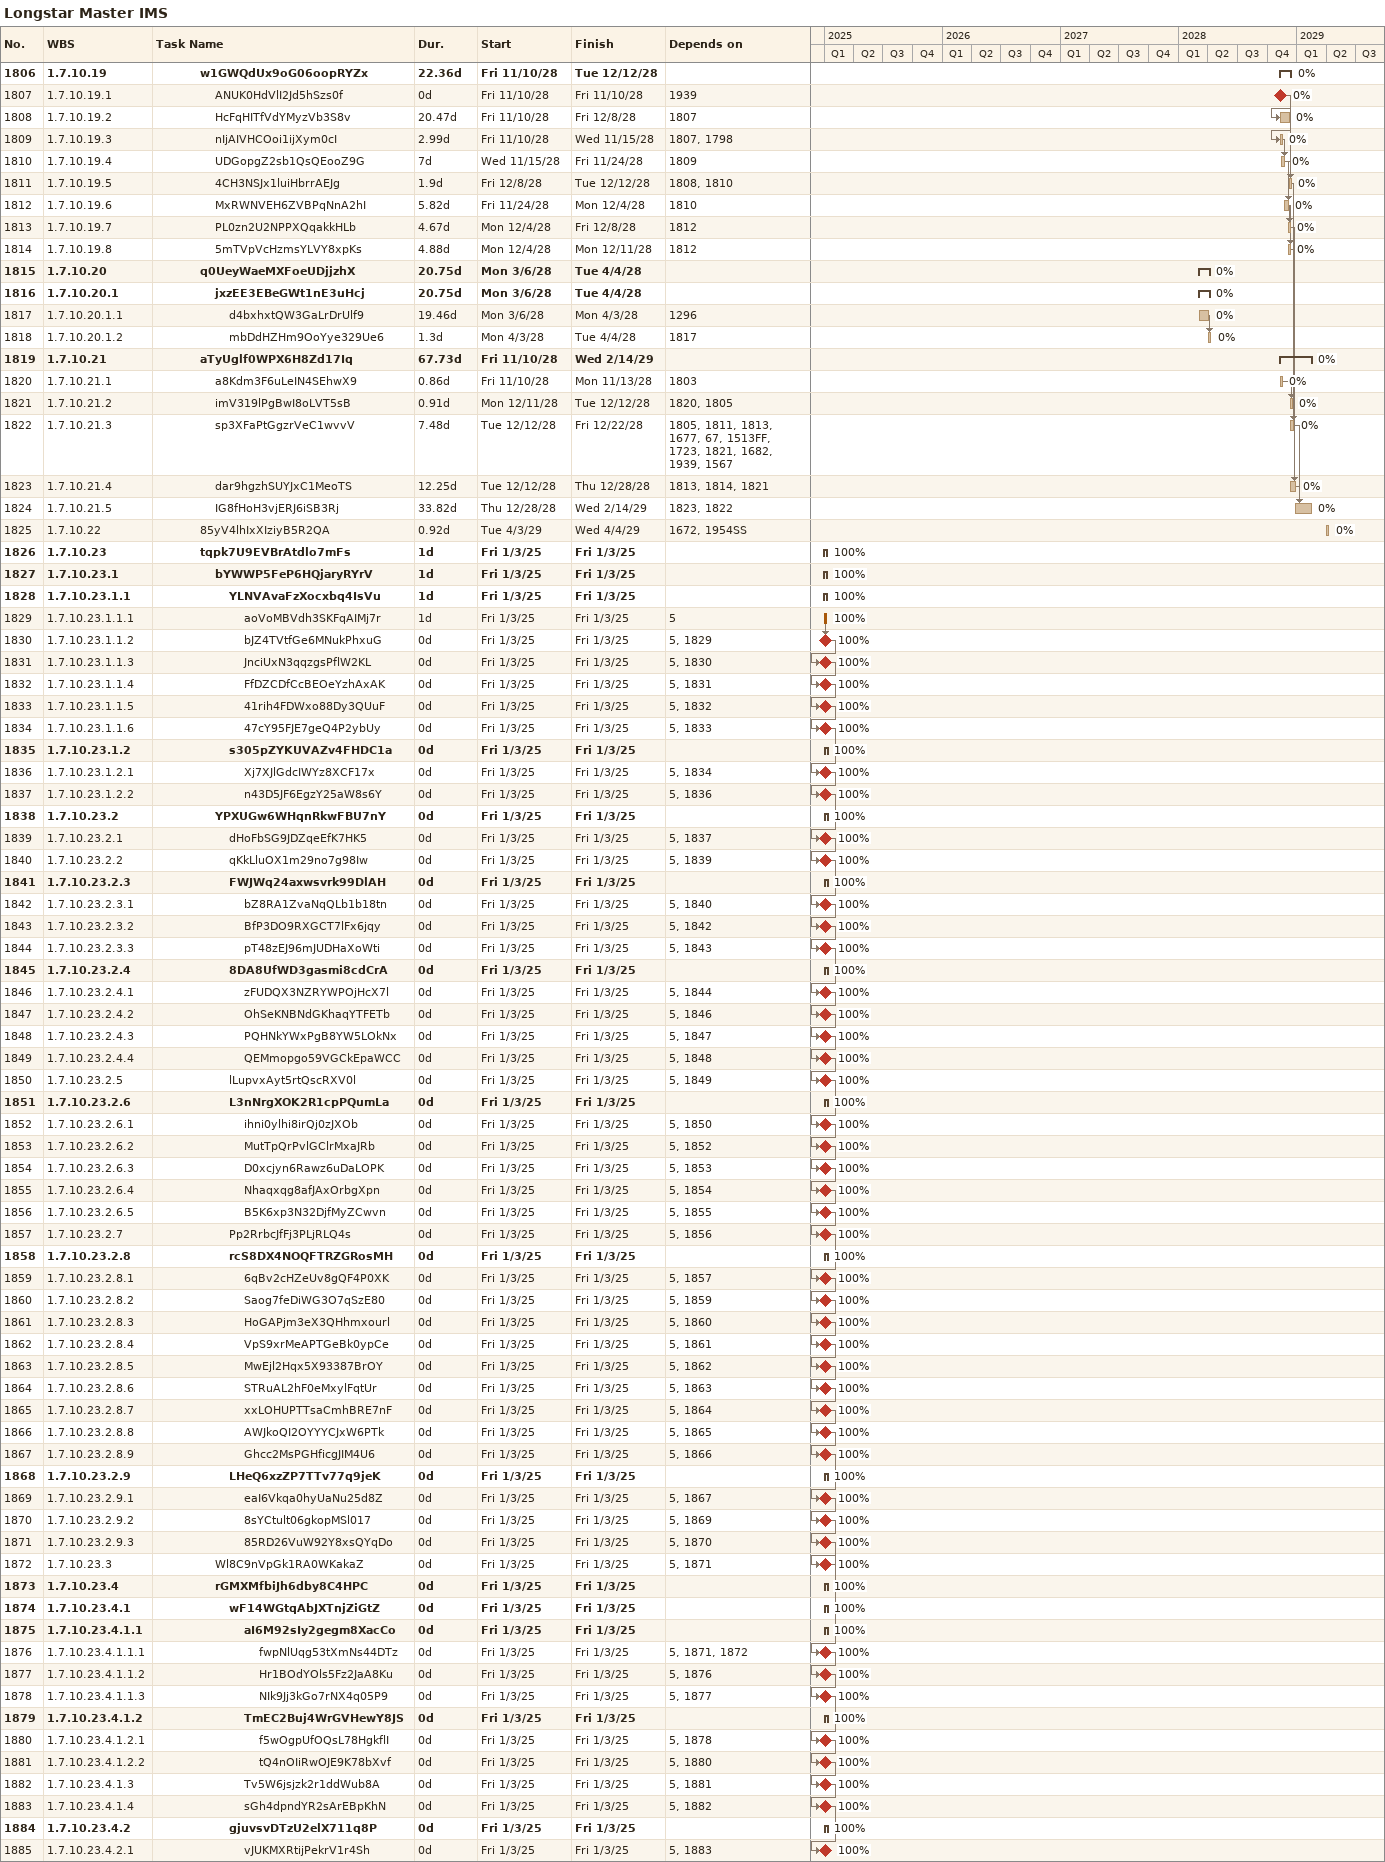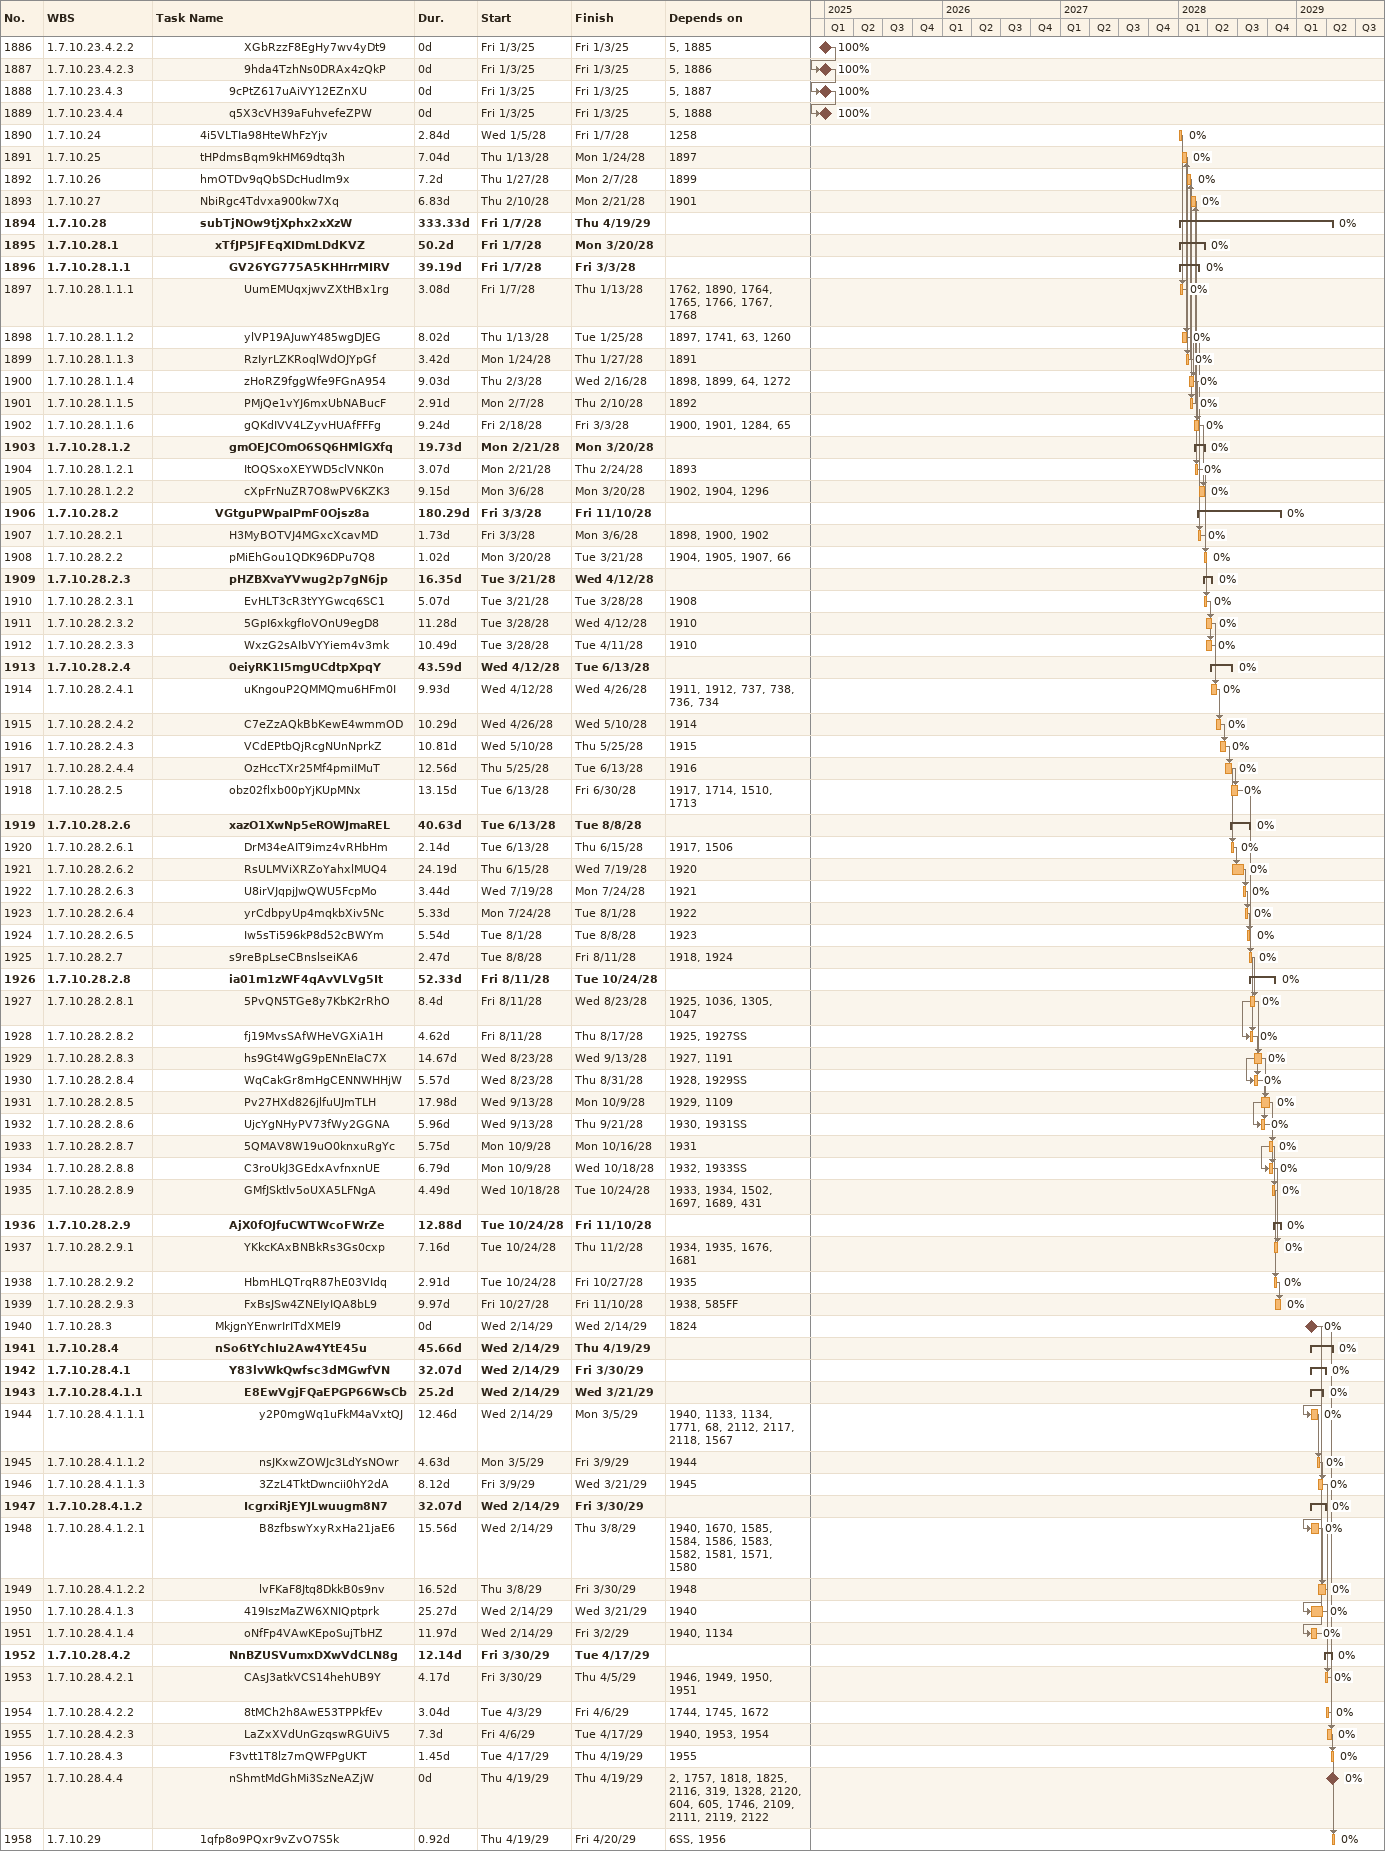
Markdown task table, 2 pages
Longstar Master IMS

| ID | WBS | Task | Duration | Start | Finish | Predecessors | % complete |
|---|---|---|---|---|---|---|---|
| 1806 | 1.7.10.19 | **w1GWQdUx9oG06oopRYZx** | 22.36d | 2028-11-10 | 2028-12-12 |  | 0 |
| 1807 | 1.7.10.19.1 | ANUK0HdVlI2Jd5hSzs0f | 0d | 2028-11-10 | 2028-11-10 | 1939 | 0 |
| 1808 | 1.7.10.19.2 | HcFqHITfVdYMyzVb3S8v | 20.47d | 2028-11-10 | 2028-12-08 | 1807 | 0 |
| 1809 | 1.7.10.19.3 | nIjAIVHCOoi1ijXym0cI | 2.99d | 2028-11-10 | 2028-11-15 | 1807, 1798 | 0 |
| 1810 | 1.7.10.19.4 | UDGopgZ2sb1QsQEooZ9G | 7d | 2028-11-15 | 2028-11-24 | 1809 | 0 |
| 1811 | 1.7.10.19.5 | 4CH3NSJx1luiHbrrAEJg | 1.9d | 2028-12-08 | 2028-12-12 | 1808, 1810 | 0 |
| 1812 | 1.7.10.19.6 | MxRWNVEH6ZVBPqNnA2hI | 5.82d | 2028-11-24 | 2028-12-04 | 1810 | 0 |
| 1813 | 1.7.10.19.7 | PL0zn2U2NPPXQqakkHLb | 4.67d | 2028-12-04 | 2028-12-08 | 1812 | 0 |
| 1814 | 1.7.10.19.8 | 5mTVpVcHzmsYLVY8xpKs | 4.88d | 2028-12-04 | 2028-12-11 | 1812 | 0 |
| 1815 | 1.7.10.20 | **q0UeyWaeMXFoeUDjjzhX** | 20.75d | 2028-03-06 | 2028-04-04 |  | 0 |
| 1816 | 1.7.10.20.1 | **jxzEE3EBeGWt1nE3uHcj** | 20.75d | 2028-03-06 | 2028-04-04 |  | 0 |
| 1817 | 1.7.10.20.1.1 | d4bxhxtQW3GaLrDrUlf9 | 19.46d | 2028-03-06 | 2028-04-03 | 1296 | 0 |
| 1818 | 1.7.10.20.1.2 | mbDdHZHm9OoYye329Ue6 | 1.3d | 2028-04-03 | 2028-04-04 | 1817 | 0 |
| 1819 | 1.7.10.21 | **aTyUglf0WPX6H8Zd17Iq** | 67.73d | 2028-11-10 | 2029-02-14 |  | 0 |
| 1820 | 1.7.10.21.1 | a8Kdm3F6uLeIN4SEhwX9 | 0.86d | 2028-11-10 | 2028-11-13 | 1803 | 0 |
| 1821 | 1.7.10.21.2 | imV319lPgBwI8oLVT5sB | 0.91d | 2028-12-11 | 2028-12-12 | 1820, 1805 | 0 |
| 1822 | 1.7.10.21.3 | sp3XFaPtGgzrVeC1wvvV | 7.48d | 2028-12-12 | 2028-12-22 | 1805, 1811, 1813, 1677, 67, 1513FF, 1723, 1821, 1682, 1939, 1567 | 0 |
| 1823 | 1.7.10.21.4 | dar9hgzhSUYJxC1MeoTS | 12.25d | 2028-12-12 | 2028-12-28 | 1813, 1814, 1821 | 0 |
| 1824 | 1.7.10.21.5 | IG8fHoH3vjERJ6iSB3Rj | 33.82d | 2028-12-28 | 2029-02-14 | 1823, 1822 | 0 |
| 1825 | 1.7.10.22 | 85yV4lhIxXIziyB5R2QA | 0.92d | 2029-04-03 | 2029-04-04 | 1672, 1954SS | 0 |
| 1826 | 1.7.10.23 | **tqpk7U9EVBrAtdlo7mFs** | 1d | 2025-01-03 | 2025-01-03 |  | 100 |
| 1827 | 1.7.10.23.1 | **bYWWP5FeP6HQjaryRYrV** | 1d | 2025-01-03 | 2025-01-03 |  | 100 |
| 1828 | 1.7.10.23.1.1 | **YLNVAvaFzXocxbq4IsVu** | 1d | 2025-01-03 | 2025-01-03 |  | 100 |
| 1829 | 1.7.10.23.1.1.1 | aoVoMBVdh3SKFqAIMj7r | 1d | 2025-01-03 | 2025-01-03 | 5 | 100 |
| 1830 | 1.7.10.23.1.1.2 | bJZ4TVtfGe6MNukPhxuG | 0d | 2025-01-03 | 2025-01-03 | 5, 1829 | 100 |
| 1831 | 1.7.10.23.1.1.3 | JnciUxN3qqzgsPflW2KL | 0d | 2025-01-03 | 2025-01-03 | 5, 1830 | 100 |
| 1832 | 1.7.10.23.1.1.4 | FfDZCDfCcBEOeYzhAxAK | 0d | 2025-01-03 | 2025-01-03 | 5, 1831 | 100 |
| 1833 | 1.7.10.23.1.1.5 | 41rih4FDWxo88Dy3QUuF | 0d | 2025-01-03 | 2025-01-03 | 5, 1832 | 100 |
| 1834 | 1.7.10.23.1.1.6 | 47cY95FJE7geQ4P2ybUy | 0d | 2025-01-03 | 2025-01-03 | 5, 1833 | 100 |
| 1835 | 1.7.10.23.1.2 | **s305pZYKUVAZv4FHDC1a** | 0d | 2025-01-03 | 2025-01-03 |  | 100 |
| 1836 | 1.7.10.23.1.2.1 | Xj7XJlGdcIWYz8XCF17x | 0d | 2025-01-03 | 2025-01-03 | 5, 1834 | 100 |
| 1837 | 1.7.10.23.1.2.2 | n43D5JF6EgzY25aW8s6Y | 0d | 2025-01-03 | 2025-01-03 | 5, 1836 | 100 |
| 1838 | 1.7.10.23.2 | **YPXUGw6WHqnRkwFBU7nY** | 0d | 2025-01-03 | 2025-01-03 |  | 100 |
| 1839 | 1.7.10.23.2.1 | dHoFbSG9JDZqeEfK7HK5 | 0d | 2025-01-03 | 2025-01-03 | 5, 1837 | 100 |
| 1840 | 1.7.10.23.2.2 | qKkLluOX1m29no7g98Iw | 0d | 2025-01-03 | 2025-01-03 | 5, 1839 | 100 |
| 1841 | 1.7.10.23.2.3 | **FWJWq24axwsvrk99DlAH** | 0d | 2025-01-03 | 2025-01-03 |  | 100 |
| 1842 | 1.7.10.23.2.3.1 | bZ8RA1ZvaNqQLb1b18tn | 0d | 2025-01-03 | 2025-01-03 | 5, 1840 | 100 |
| 1843 | 1.7.10.23.2.3.2 | BfP3DO9RXGCT7lFx6jqy | 0d | 2025-01-03 | 2025-01-03 | 5, 1842 | 100 |
| 1844 | 1.7.10.23.2.3.3 | pT48zEJ96mJUDHaXoWti | 0d | 2025-01-03 | 2025-01-03 | 5, 1843 | 100 |
| 1845 | 1.7.10.23.2.4 | **8DA8UfWD3gasmi8cdCrA** | 0d | 2025-01-03 | 2025-01-03 |  | 100 |
| 1846 | 1.7.10.23.2.4.1 | zFUDQX3NZRYWPOjHcX7l | 0d | 2025-01-03 | 2025-01-03 | 5, 1844 | 100 |
| 1847 | 1.7.10.23.2.4.2 | OhSeKNBNdGKhaqYTFETb | 0d | 2025-01-03 | 2025-01-03 | 5, 1846 | 100 |
| 1848 | 1.7.10.23.2.4.3 | PQHNkYWxPgB8YW5LOkNx | 0d | 2025-01-03 | 2025-01-03 | 5, 1847 | 100 |
| 1849 | 1.7.10.23.2.4.4 | QEMmopgo59VGCkEpaWCC | 0d | 2025-01-03 | 2025-01-03 | 5, 1848 | 100 |
| 1850 | 1.7.10.23.2.5 | lLupvxAyt5rtQscRXV0l | 0d | 2025-01-03 | 2025-01-03 | 5, 1849 | 100 |
| 1851 | 1.7.10.23.2.6 | **L3nNrgXOK2R1cpPQumLa** | 0d | 2025-01-03 | 2025-01-03 |  | 100 |
| 1852 | 1.7.10.23.2.6.1 | ihni0ylhi8irQj0zJXOb | 0d | 2025-01-03 | 2025-01-03 | 5, 1850 | 100 |
| 1853 | 1.7.10.23.2.6.2 | MutTpQrPvlGClrMxaJRb | 0d | 2025-01-03 | 2025-01-03 | 5, 1852 | 100 |
| 1854 | 1.7.10.23.2.6.3 | D0xcjyn6Rawz6uDaLOPK | 0d | 2025-01-03 | 2025-01-03 | 5, 1853 | 100 |
| 1855 | 1.7.10.23.2.6.4 | Nhaqxqg8afJAxOrbgXpn | 0d | 2025-01-03 | 2025-01-03 | 5, 1854 | 100 |
| 1856 | 1.7.10.23.2.6.5 | B5K6xp3N32DjfMyZCwvn | 0d | 2025-01-03 | 2025-01-03 | 5, 1855 | 100 |
| 1857 | 1.7.10.23.2.7 | Pp2RrbcJfFj3PLjRLQ4s | 0d | 2025-01-03 | 2025-01-03 | 5, 1856 | 100 |
| 1858 | 1.7.10.23.2.8 | **rcS8DX4NOQFTRZGRosMH** | 0d | 2025-01-03 | 2025-01-03 |  | 100 |
| 1859 | 1.7.10.23.2.8.1 | 6qBv2cHZeUv8gQF4P0XK | 0d | 2025-01-03 | 2025-01-03 | 5, 1857 | 100 |
| 1860 | 1.7.10.23.2.8.2 | Saog7feDiWG3O7qSzE80 | 0d | 2025-01-03 | 2025-01-03 | 5, 1859 | 100 |
| 1861 | 1.7.10.23.2.8.3 | HoGAPjm3eX3QHhmxourl | 0d | 2025-01-03 | 2025-01-03 | 5, 1860 | 100 |
| 1862 | 1.7.10.23.2.8.4 | VpS9xrMeAPTGeBk0ypCe | 0d | 2025-01-03 | 2025-01-03 | 5, 1861 | 100 |
| 1863 | 1.7.10.23.2.8.5 | MwEjl2Hqx5X93387BrOY | 0d | 2025-01-03 | 2025-01-03 | 5, 1862 | 100 |
| 1864 | 1.7.10.23.2.8.6 | STRuAL2hF0eMxylFqtUr | 0d | 2025-01-03 | 2025-01-03 | 5, 1863 | 100 |
| 1865 | 1.7.10.23.2.8.7 | xxLOHUPTTsaCmhBRE7nF | 0d | 2025-01-03 | 2025-01-03 | 5, 1864 | 100 |
| 1866 | 1.7.10.23.2.8.8 | AWJkoQI2OYYYCJxW6PTk | 0d | 2025-01-03 | 2025-01-03 | 5, 1865 | 100 |
| 1867 | 1.7.10.23.2.8.9 | Ghcc2MsPGHficgJIM4U6 | 0d | 2025-01-03 | 2025-01-03 | 5, 1866 | 100 |
| 1868 | 1.7.10.23.2.9 | **LHeQ6xzZP7TTv77q9jeK** | 0d | 2025-01-03 | 2025-01-03 |  | 100 |
| 1869 | 1.7.10.23.2.9.1 | eaI6Vkqa0hyUaNu25d8Z | 0d | 2025-01-03 | 2025-01-03 | 5, 1867 | 100 |
| 1870 | 1.7.10.23.2.9.2 | 8sYCtult06gkopMSl017 | 0d | 2025-01-03 | 2025-01-03 | 5, 1869 | 100 |
| 1871 | 1.7.10.23.2.9.3 | 85RD26VuW92Y8xsQYqDo | 0d | 2025-01-03 | 2025-01-03 | 5, 1870 | 100 |
| 1872 | 1.7.10.23.3 | Wl8C9nVpGk1RA0WKakaZ | 0d | 2025-01-03 | 2025-01-03 | 5, 1871 | 100 |
| 1873 | 1.7.10.23.4 | **rGMXMfbiJh6dby8C4HPC** | 0d | 2025-01-03 | 2025-01-03 |  | 100 |
| 1874 | 1.7.10.23.4.1 | **wF14WGtqAbJXTnjZiGtZ** | 0d | 2025-01-03 | 2025-01-03 |  | 100 |
| 1875 | 1.7.10.23.4.1.1 | **aI6M92sIy2gegm8XacCo** | 0d | 2025-01-03 | 2025-01-03 |  | 100 |
| 1876 | 1.7.10.23.4.1.1.1 | fwpNlUqg53tXmNs44DTz | 0d | 2025-01-03 | 2025-01-03 | 5, 1871, 1872 | 100 |
| 1877 | 1.7.10.23.4.1.1.2 | Hr1BOdYOls5Fz2JaA8Ku | 0d | 2025-01-03 | 2025-01-03 | 5, 1876 | 100 |
| 1878 | 1.7.10.23.4.1.1.3 | NIk9Jj3kGo7rNX4q05P9 | 0d | 2025-01-03 | 2025-01-03 | 5, 1877 | 100 |
| 1879 | 1.7.10.23.4.1.2 | **TmEC2Buj4WrGVHewY8JS** | 0d | 2025-01-03 | 2025-01-03 |  | 100 |
| 1880 | 1.7.10.23.4.1.2.1 | f5wOgpUfOQsL78HgkflI | 0d | 2025-01-03 | 2025-01-03 | 5, 1878 | 100 |
| 1881 | 1.7.10.23.4.1.2.2 | tQ4nOIiRwOJE9K78bXvf | 0d | 2025-01-03 | 2025-01-03 | 5, 1880 | 100 |
| 1882 | 1.7.10.23.4.1.3 | Tv5W6jsjzk2r1ddWub8A | 0d | 2025-01-03 | 2025-01-03 | 5, 1881 | 100 |
| 1883 | 1.7.10.23.4.1.4 | sGh4dpndYR2sArEBpKhN | 0d | 2025-01-03 | 2025-01-03 | 5, 1882 | 100 |
| 1884 | 1.7.10.23.4.2 | **gjuvsvDTzU2elX711q8P** | 0d | 2025-01-03 | 2025-01-03 |  | 100 |
| 1885 | 1.7.10.23.4.2.1 | vJUKMXRtijPekrV1r4Sh | 0d | 2025-01-03 | 2025-01-03 | 5, 1883 | 100 |
| 1886 | 1.7.10.23.4.2.2 | XGbRzzF8EgHy7wv4yDt9 | 0d | 2025-01-03 | 2025-01-03 | 5, 1885 | 100 |
| 1887 | 1.7.10.23.4.2.3 | 9hda4TzhNs0DRAx4zQkP | 0d | 2025-01-03 | 2025-01-03 | 5, 1886 | 100 |
| 1888 | 1.7.10.23.4.3 | 9cPtZ617uAiVY12EZnXU | 0d | 2025-01-03 | 2025-01-03 | 5, 1887 | 100 |
| 1889 | 1.7.10.23.4.4 | q5X3cVH39aFuhvefeZPW | 0d | 2025-01-03 | 2025-01-03 | 5, 1888 | 100 |
| 1890 | 1.7.10.24 | 4i5VLTIa98HteWhFzYjv | 2.84d | 2028-01-05 | 2028-01-07 | 1258 | 0 |
| 1891 | 1.7.10.25 | tHPdmsBqm9kHM69dtq3h | 7.04d | 2028-01-13 | 2028-01-24 | 1897 | 0 |
| 1892 | 1.7.10.26 | hmOTDv9qQbSDcHudIm9x | 7.2d | 2028-01-27 | 2028-02-07 | 1899 | 0 |
| 1893 | 1.7.10.27 | NbiRgc4Tdvxa900kw7Xq | 6.83d | 2028-02-10 | 2028-02-21 | 1901 | 0 |
| 1894 | 1.7.10.28 | **subTjNOw9tjXphx2xXzW** | 333.33d | 2028-01-07 | 2029-04-19 |  | 0 |
| 1895 | 1.7.10.28.1 | **xTfJP5JFEqXIDmLDdKVZ** | 50.2d | 2028-01-07 | 2028-03-20 |  | 0 |
| 1896 | 1.7.10.28.1.1 | **GV26YG775A5KHHrrMIRV** | 39.19d | 2028-01-07 | 2028-03-03 |  | 0 |
| 1897 | 1.7.10.28.1.1.1 | UumEMUqxjwvZXtHBx1rg | 3.08d | 2028-01-07 | 2028-01-13 | 1762, 1890, 1764, 1765, 1766, 1767, 1768 | 0 |
| 1898 | 1.7.10.28.1.1.2 | ylVP19AJuwY485wgDJEG | 8.02d | 2028-01-13 | 2028-01-25 | 1897, 1741, 63, 1260 | 0 |
| 1899 | 1.7.10.28.1.1.3 | RzIyrLZKRoqlWdOJYpGf | 3.42d | 2028-01-24 | 2028-01-27 | 1891 | 0 |
| 1900 | 1.7.10.28.1.1.4 | zHoRZ9fggWfe9FGnA954 | 9.03d | 2028-02-03 | 2028-02-16 | 1898, 1899, 64, 1272 | 0 |
| 1901 | 1.7.10.28.1.1.5 | PMjQe1vYJ6mxUbNABucF | 2.91d | 2028-02-07 | 2028-02-10 | 1892 | 0 |
| 1902 | 1.7.10.28.1.1.6 | gQKdIVV4LZyvHUAfFFFg | 9.24d | 2028-02-18 | 2028-03-03 | 1900, 1901, 1284, 65 | 0 |
| 1903 | 1.7.10.28.1.2 | **gmOEJCOmO6SQ6HMlGXfq** | 19.73d | 2028-02-21 | 2028-03-20 |  | 0 |
| 1904 | 1.7.10.28.1.2.1 | ItOQSxoXEYWD5clVNK0n | 3.07d | 2028-02-21 | 2028-02-24 | 1893 | 0 |
| 1905 | 1.7.10.28.1.2.2 | cXpFrNuZR7O8wPV6KZK3 | 9.15d | 2028-03-06 | 2028-03-20 | 1902, 1904, 1296 | 0 |
| 1906 | 1.7.10.28.2 | **VGtguPWpaIPmF0Ojsz8a** | 180.29d | 2028-03-03 | 2028-11-10 |  | 0 |
| 1907 | 1.7.10.28.2.1 | H3MyBOTVJ4MGxcXcavMD | 1.73d | 2028-03-03 | 2028-03-06 | 1898, 1900, 1902 | 0 |
| 1908 | 1.7.10.28.2.2 | pMiEhGou1QDK96DPu7Q8 | 1.02d | 2028-03-20 | 2028-03-21 | 1904, 1905, 1907, 66 | 0 |
| 1909 | 1.7.10.28.2.3 | **pHZBXvaYVwug2p7gN6jp** | 16.35d | 2028-03-21 | 2028-04-12 |  | 0 |
| 1910 | 1.7.10.28.2.3.1 | EvHLT3cR3tYYGwcq6SC1 | 5.07d | 2028-03-21 | 2028-03-28 | 1908 | 0 |
| 1911 | 1.7.10.28.2.3.2 | 5GpI6xkgfIoVOnU9egD8 | 11.28d | 2028-03-28 | 2028-04-12 | 1910 | 0 |
| 1912 | 1.7.10.28.2.3.3 | WxzG2sAIbVYYiem4v3mk | 10.49d | 2028-03-28 | 2028-04-11 | 1910 | 0 |
| 1913 | 1.7.10.28.2.4 | **0eiyRK1I5mgUCdtpXpqY** | 43.59d | 2028-04-12 | 2028-06-13 |  | 0 |
| 1914 | 1.7.10.28.2.4.1 | uKngouP2QMMQmu6HFm0I | 9.93d | 2028-04-12 | 2028-04-26 | 1911, 1912, 737, 738, 736, 734 | 0 |
| 1915 | 1.7.10.28.2.4.2 | C7eZzAQkBbKewE4wmmOD | 10.29d | 2028-04-26 | 2028-05-10 | 1914 | 0 |
| 1916 | 1.7.10.28.2.4.3 | VCdEPtbQjRcgNUnNprkZ | 10.81d | 2028-05-10 | 2028-05-25 | 1915 | 0 |
| 1917 | 1.7.10.28.2.4.4 | OzHccTXr25Mf4pmiIMuT | 12.56d | 2028-05-25 | 2028-06-13 | 1916 | 0 |
| 1918 | 1.7.10.28.2.5 | obz02flxb00pYjKUpMNx | 13.15d | 2028-06-13 | 2028-06-30 | 1917, 1714, 1510, 1713 | 0 |
| 1919 | 1.7.10.28.2.6 | **xazO1XwNp5eROWJmaREL** | 40.63d | 2028-06-13 | 2028-08-08 |  | 0 |
| 1920 | 1.7.10.28.2.6.1 | DrM34eAIT9imz4vRHbHm | 2.14d | 2028-06-13 | 2028-06-15 | 1917, 1506 | 0 |
| 1921 | 1.7.10.28.2.6.2 | RsULMViXRZoYahxlMUQ4 | 24.19d | 2028-06-15 | 2028-07-19 | 1920 | 0 |
| 1922 | 1.7.10.28.2.6.3 | U8irVJqpjJwQWU5FcpMo | 3.44d | 2028-07-19 | 2028-07-24 | 1921 | 0 |
| 1923 | 1.7.10.28.2.6.4 | yrCdbpyUp4mqkbXiv5Nc | 5.33d | 2028-07-24 | 2028-08-01 | 1922 | 0 |
| 1924 | 1.7.10.28.2.6.5 | Iw5sTi596kP8d52cBWYm | 5.54d | 2028-08-01 | 2028-08-08 | 1923 | 0 |
| 1925 | 1.7.10.28.2.7 | s9reBpLseCBnslseiKA6 | 2.47d | 2028-08-08 | 2028-08-11 | 1918, 1924 | 0 |
| 1926 | 1.7.10.28.2.8 | **ia01m1zWF4qAvVLVg5It** | 52.33d | 2028-08-11 | 2028-10-24 |  | 0 |
| 1927 | 1.7.10.28.2.8.1 | 5PvQN5TGe8y7KbK2rRhO | 8.4d | 2028-08-11 | 2028-08-23 | 1925, 1036, 1305, 1047 | 0 |
| 1928 | 1.7.10.28.2.8.2 | fj19MvsSAfWHeVGXiA1H | 4.62d | 2028-08-11 | 2028-08-17 | 1925, 1927SS | 0 |
| 1929 | 1.7.10.28.2.8.3 | hs9Gt4WgG9pENnEIaC7X | 14.67d | 2028-08-23 | 2028-09-13 | 1927, 1191 | 0 |
| 1930 | 1.7.10.28.2.8.4 | WqCakGr8mHgCENNWHHjW | 5.57d | 2028-08-23 | 2028-08-31 | 1928, 1929SS | 0 |
| 1931 | 1.7.10.28.2.8.5 | Pv27HXd826jlfuUJmTLH | 17.98d | 2028-09-13 | 2028-10-09 | 1929, 1109 | 0 |
| 1932 | 1.7.10.28.2.8.6 | UjcYgNHyPV73fWy2GGNA | 5.96d | 2028-09-13 | 2028-09-21 | 1930, 1931SS | 0 |
| 1933 | 1.7.10.28.2.8.7 | 5QMAV8W19uO0knxuRgYc | 5.75d | 2028-10-09 | 2028-10-16 | 1931 | 0 |
| 1934 | 1.7.10.28.2.8.8 | C3roUkJ3GEdxAvfnxnUE | 6.79d | 2028-10-09 | 2028-10-18 | 1932, 1933SS | 0 |
| 1935 | 1.7.10.28.2.8.9 | GMfJSktlv5oUXA5LFNgA | 4.49d | 2028-10-18 | 2028-10-24 | 1933, 1934, 1502, 1697, 1689, 431 | 0 |
| 1936 | 1.7.10.28.2.9 | **AjX0fOJfuCWTWcoFWrZe** | 12.88d | 2028-10-24 | 2028-11-10 |  | 0 |
| 1937 | 1.7.10.28.2.9.1 | YKkcKAxBNBkRs3Gs0cxp | 7.16d | 2028-10-24 | 2028-11-02 | 1934, 1935, 1676, 1681 | 0 |
| 1938 | 1.7.10.28.2.9.2 | HbmHLQTrqR87hE03VIdq | 2.91d | 2028-10-24 | 2028-10-27 | 1935 | 0 |
| 1939 | 1.7.10.28.2.9.3 | FxBsJSw4ZNEIyIQA8bL9 | 9.97d | 2028-10-27 | 2028-11-10 | 1938, 585FF | 0 |
| 1940 | 1.7.10.28.3 | MkjgnYEnwrIrITdXMEl9 | 0d | 2029-02-14 | 2029-02-14 | 1824 | 0 |
| 1941 | 1.7.10.28.4 | **nSo6tYchIu2Aw4YtE45u** | 45.66d | 2029-02-14 | 2029-04-19 |  | 0 |
| 1942 | 1.7.10.28.4.1 | **Y83lvWkQwfsc3dMGwfVN** | 32.07d | 2029-02-14 | 2029-03-30 |  | 0 |
| 1943 | 1.7.10.28.4.1.1 | **E8EwVgjFQaEPGP66WsCb** | 25.2d | 2029-02-14 | 2029-03-21 |  | 0 |
| 1944 | 1.7.10.28.4.1.1.1 | y2P0mgWq1uFkM4aVxtQJ | 12.46d | 2029-02-14 | 2029-03-05 | 1940, 1133, 1134, 1771, 68, 2112, 2117, 2118, 1567 | 0 |
| 1945 | 1.7.10.28.4.1.1.2 | nsJKxwZOWJc3LdYsNOwr | 4.63d | 2029-03-05 | 2029-03-09 | 1944 | 0 |
| 1946 | 1.7.10.28.4.1.1.3 | 3ZzL4TktDwncii0hY2dA | 8.12d | 2029-03-09 | 2029-03-21 | 1945 | 0 |
| 1947 | 1.7.10.28.4.1.2 | **IcgrxiRjEYJLwuugm8N7** | 32.07d | 2029-02-14 | 2029-03-30 |  | 0 |
| 1948 | 1.7.10.28.4.1.2.1 | B8zfbswYxyRxHa21jaE6 | 15.56d | 2029-02-14 | 2029-03-08 | 1940, 1670, 1585, 1584, 1586, 1583, 1582, 1581, 1571, 1580 | 0 |
| 1949 | 1.7.10.28.4.1.2.2 | lvFKaF8Jtq8DkkB0s9nv | 16.52d | 2029-03-08 | 2029-03-30 | 1948 | 0 |
| 1950 | 1.7.10.28.4.1.3 | 419IszMaZW6XNIQptprk | 25.27d | 2029-02-14 | 2029-03-21 | 1940 | 0 |
| 1951 | 1.7.10.28.4.1.4 | oNfFp4VAwKEpoSujTbHZ | 11.97d | 2029-02-14 | 2029-03-02 | 1940, 1134 | 0 |
| 1952 | 1.7.10.28.4.2 | **NnBZUSVumxDXwVdCLN8g** | 12.14d | 2029-03-30 | 2029-04-17 |  | 0 |
| 1953 | 1.7.10.28.4.2.1 | CAsJ3atkVCS14hehUB9Y | 4.17d | 2029-03-30 | 2029-04-05 | 1946, 1949, 1950, 1951 | 0 |
| 1954 | 1.7.10.28.4.2.2 | 8tMCh2h8AwE53TPPkfEv | 3.04d | 2029-04-03 | 2029-04-06 | 1744, 1745, 1672 | 0 |
| 1955 | 1.7.10.28.4.2.3 | LaZxXVdUnGzqswRGUiV5 | 7.3d | 2029-04-06 | 2029-04-17 | 1940, 1953, 1954 | 0 |
| 1956 | 1.7.10.28.4.3 | F3vtt1T8lz7mQWFPgUKT | 1.45d | 2029-04-17 | 2029-04-19 | 1955 | 0 |
| 1957 | 1.7.10.28.4.4 | nShmtMdGhMi3SzNeAZjW | 0d | 2029-04-19 | 2029-04-19 | 2, 1757, 1818, 1825, 2116, 319, 1328, 2120, 604, 605, 1746, 2109, 2111, 2119, 2122 | 0 |
| 1958 | 1.7.10.29 | 1qfp8o9PQxr9vZvO7S5k | 0.92d | 2029-04-19 | 2029-04-20 | 6SS, 1956 | 0 |
